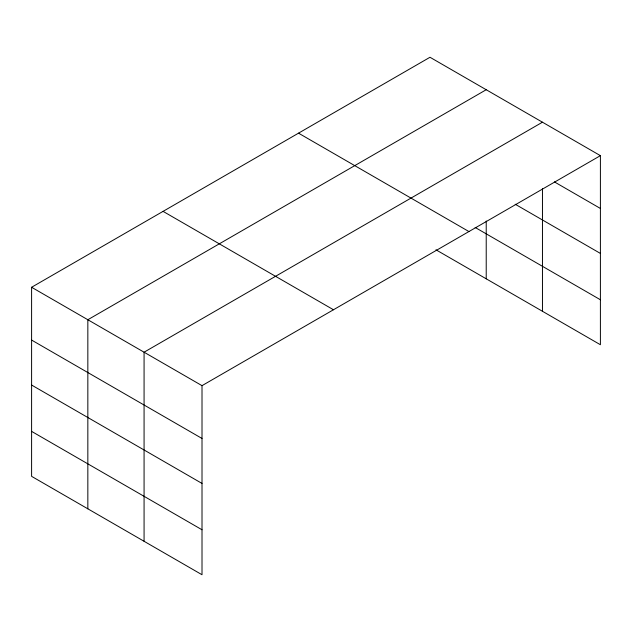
<?xml version="1.0" encoding="UTF-8"?>
<svg xmlns="http://www.w3.org/2000/svg" width="632" height="632" viewBox="0 0 632 632"><rect width="100%" height="100%" fill="white"/><g stroke="black" fill="none" stroke-linecap="round" stroke-linejoin="round"><path stroke-width="0.95" d="M600.4 155.654L429.989 57.267L31.6 287.268L31.6 476.346L202.011 574.733L202.011 385.654L600.4 155.654L600.4 344.732L435.954 249.79M486.221 89.728L87.84 319.737L87.84 508.815M542.461 122.197L144.072 352.206L144.072 541.284M554.39 181.89L600.4 208.457M515.191 204.231L600.4 253.424M475.146 227.449L600.4 299.758M298.517 133.162L468.936 231.557M163.064 211.365L333.483 309.759M31.6 287.268L202.011 385.654M31.6 340.071L202.011 438.466M31.6 385.046L202.011 483.433M31.6 431.38L202.011 529.766M542.461 188.691L542.461 311.276M486.221 221.026L486.221 278.815"/></g></svg>
